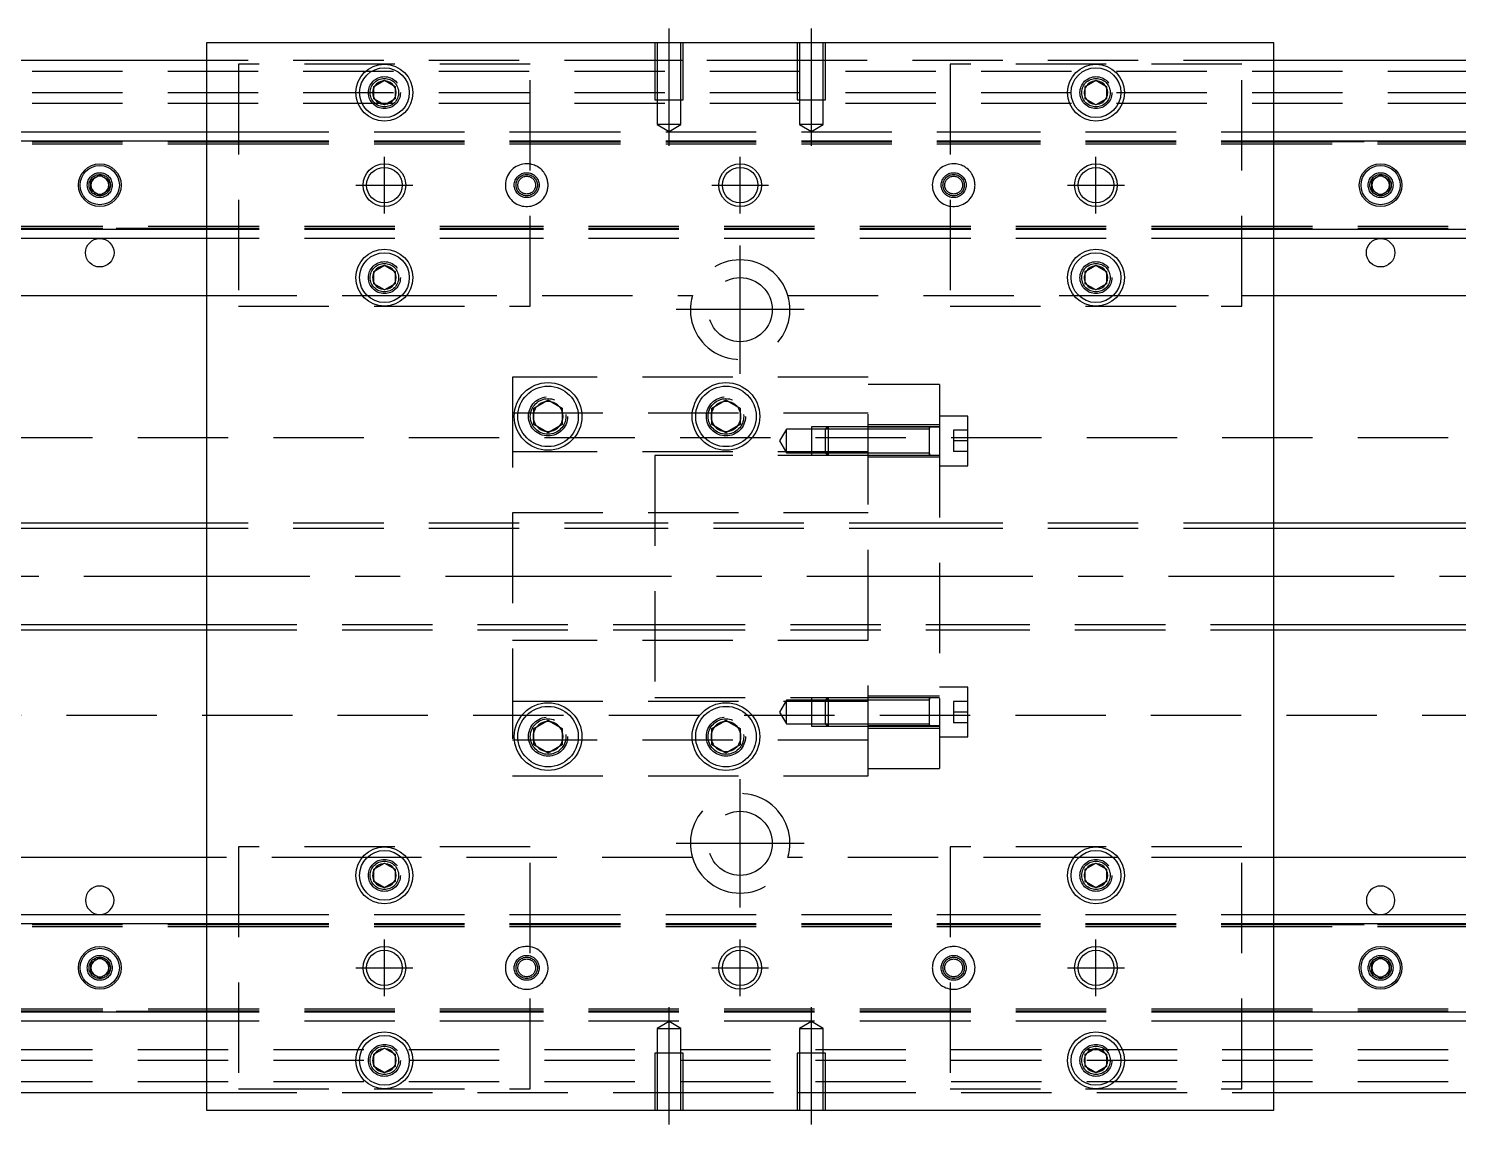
# Model space of a CAD drawing. Extents: x -11 to 782, y -255 to 77.
# Drawn here: x 190 to 390.9, y -77 to 77 of the extents above; entities that cross this region are included whole.
import ezdxf

# ---------------------------------------------------------------- set-up
doc = ezdxf.new("R2010")
doc.units = 0
doc.linetypes.add('CENTER', pattern=[50.8, 31.75, -6.35, 6.35, -6.35])
doc.linetypes.add('DASHED', pattern=[19.05, 12.7, -6.35])
doc.layers.get('0').update_dxf_attribs({"linetype": 'CONTINUOUS'})
doc.layers.add('CENTER', color=1, linetype='CENTER')

msp = doc.modelspace()

# ---------------------------------------------------------------- linework, layer by layer
at = {"color": 7, "linetype": 'CONTINUOUS'}
for p, q in [((365, 75), (215, 75)), ((215, 75), (215, -75)), ((365, -75), (365, 75)), ((215, 72.5), (0, 72.5)), ((580, 72.5), (365, 72.5)), ((238.5, 68.866026), (240, 69.73205)), ((238.5, 67.133974), (238.5, 68.866026)), ((240, 69.73205), (241.5, 68.866026)), ((241.5, 68.866026), (241.5, 67.133974)), ((338.5, 68.866026), (340, 69.73205)), ((338.5, 67.133974), (338.5, 68.866026)), ((340, 69.73205), (341.5, 68.866026)), ((341.5, 68.866026), (341.5, 67.133974)), ((240, 66.26795), (238.5, 67.133974)), ((241.5, 67.133974), (240, 66.26795)), ((340, 66.26795), (338.5, 67.133974)), ((341.5, 67.133974), (340, 66.26795)), ((0, 62.5), (215, 62.5)), ((365, 62.5), (580, 62.5)), ((0, 61.247728), (215, 61.247728)), ((365, 61.247728), (580, 61.247728)), ((198.75, 55.721688), (200, 56.443376)), ((200, 56.443376), (201.25, 55.721688)), ((378.75, 55.721688), (380, 56.443376)), ((380, 56.443376), (381.25, 55.721688)), ((198.75, 54.278312), (198.75, 55.721688)), ((200, 53.556624), (198.75, 54.278312)), ((201.25, 54.278312), (200, 53.556624)), ((201.25, 55.721688), (201.25, 54.278312)), ((378.75, 54.278312), (378.75, 55.721688)), ((380, 53.556624), (378.75, 54.278312)), ((381.25, 54.278312), (380, 53.556624)), ((381.25, 55.721688), (381.25, 54.278312)), ((215, 48.752272), (0, 48.752272)), ((580, 48.752272), (365, 48.752272)), ((215, 47.5), (0, 47.5)), ((580, 47.5), (365, 47.5)), ((238.5, 42.866026), (240, 43.73205)), ((238.5, 41.133974), (238.5, 42.866026)), ((240, 43.73205), (241.5, 42.866026)), ((241.5, 42.866026), (241.5, 41.133974)), ((338.5, 42.866026), (340, 43.73205)), ((338.5, 41.133974), (338.5, 42.866026)), ((340, 43.73205), (341.5, 42.866026)), ((341.5, 42.866026), (341.5, 41.133974)), ((240, 40.26795), (238.5, 41.133974)), ((241.5, 41.133974), (240, 40.26795)), ((340, 40.26795), (338.5, 41.133974)), ((341.5, 41.133974), (340, 40.26795)), ((176.708204, 39.5), (215, 39.5)), ((365, 39.5), (403.291796, 39.5)), ((261, 23.6547), (263, 24.809402)), ((263, 24.809402), (265, 23.6547)), ((286, 23.6547), (288, 24.809402)), ((288, 24.809402), (290, 23.6547)), ((261, 21.3453), (261, 23.6547)), ((265, 23.6547), (265, 21.3453)), ((286, 21.3453), (286, 23.6547)), ((290, 23.6547), (290, 21.3453)), ((263, 20.190598), (261, 21.3453)), ((265, 21.3453), (263, 20.190598)), ((288, 20.190598), (286, 21.3453)), ((290, 21.3453), (288, 20.190598)), ((308, 20.702558), (302, 20.702558)), ((302, 17.402558), (308, 17.402558)), ((215, 7.5), (40.5, 7.5)), ((530, 7.5), (365, 7.5)), ((40.5, -7.5), (215, -7.5)), ((365, -7.5), (530, -7.5)), ((308, -17.402558), (302, -17.402558)), ((261, -21.3453), (263, -20.190598)), ((261, -23.6547), (261, -21.3453)), ((263, -20.190598), (265, -21.3453)), ((265, -21.3453), (265, -23.6547)), ((286, -21.3453), (288, -20.190598)), ((286, -23.6547), (286, -21.3453)), ((288, -20.190598), (290, -21.3453)), ((290, -21.3453), (290, -23.6547)), ((302, -20.702558), (308, -20.702558)), ((263, -24.809402), (261, -23.6547)), ((265, -23.6547), (263, -24.809402)), ((288, -24.809402), (286, -23.6547)), ((290, -23.6547), (288, -24.809402)), ((215, -39.5), (176.708204, -39.5)), ((403.291796, -39.5), (365, -39.5)), ((238.5, -41.133974), (240, -40.26795)), ((238.5, -42.866026), (238.5, -41.133974)), ((240, -40.26795), (241.5, -41.133974)), ((241.5, -41.133974), (241.5, -42.866026)), ((338.5, -41.133974), (340, -40.26795)), ((338.5, -42.866026), (338.5, -41.133974)), ((340, -40.26795), (341.5, -41.133974)), ((341.5, -41.133974), (341.5, -42.866026)), ((240, -43.73205), (238.5, -42.866026)), ((241.5, -42.866026), (240, -43.73205)), ((340, -43.73205), (338.5, -42.866026)), ((341.5, -42.866026), (340, -43.73205)), ((0, -47.5), (215, -47.5)), ((365, -47.5), (580, -47.5)), ((0, -48.752272), (215, -48.752272)), ((365, -48.752272), (580, -48.752272)), ((198.75, -54.278312), (200, -53.556624)), ((200, -53.556624), (201.25, -54.278312)), ((378.75, -54.278312), (380, -53.556624)), ((380, -53.556624), (381.25, -54.278312)), ((198.75, -55.721688), (198.75, -54.278312)), ((200, -56.443376), (198.75, -55.721688)), ((201.25, -55.721688), (200, -56.443376)), ((201.25, -54.278312), (201.25, -55.721688)), ((378.75, -55.721688), (378.75, -54.278312)), ((380, -56.443376), (378.75, -55.721688)), ((381.25, -55.721688), (380, -56.443376)), ((381.25, -54.278312), (381.25, -55.721688)), ((215, -61.247728), (0, -61.247728)), ((580, -61.247728), (365, -61.247728)), ((215, -62.5), (0, -62.5)), ((580, -62.5), (365, -62.5)), ((238.5, -67.133974), (240, -66.26795)), ((240, -66.26795), (241.5, -67.133974)), ((338.5, -67.133974), (340, -66.26795)), ((340, -66.26795), (341.5, -67.133974)), ((238.5, -68.866026), (238.5, -67.133974)), ((241.5, -67.133974), (241.5, -68.866026)), ((338.5, -68.866026), (338.5, -67.133974)), ((341.5, -67.133974), (341.5, -68.866026)), ((240, -69.73205), (238.5, -68.866026)), ((241.5, -68.866026), (240, -69.73205)), ((340, -69.73205), (338.5, -68.866026)), ((341.5, -68.866026), (340, -69.73205)), ((0, -72.5), (215, -72.5)), ((365, -72.5), (580, -72.5)), ((215, -75), (365, -75))]:
    msp.add_line(p, q, dxfattribs=at)
at = {"color": 3, "linetype": 'DASHED'}
for p, q in [((278.000006, 75), (278.000006, 67)), ((278.35, 75), (278.35, 67)), ((281.65, 67), (281.65, 75)), ((281.999994, 67), (281.999994, 75)), ((298.000006, 75), (298.000006, 67)), ((298.35, 75), (298.35, 67)), ((301.65, 67), (301.65, 75)), ((301.999994, 67), (301.999994, 75)), ((278.000006, 72.5), (215, 72.5)), ((281.999994, 72.5), (278.000006, 72.5)), ((298.000006, 72.5), (281.999994, 72.5)), ((301.999994, 72.5), (298.000006, 72.5)), ((365, 72.5), (301.999994, 72.5)), ((0, 71), (580, 71)), ((219.5, 72), (219.5, 38)), ((260.5, 72), (219.5, 72)), ((260.5, 38), (260.5, 72)), ((319.5, 72), (319.5, 38)), ((360.5, 72), (319.5, 72)), ((360.5, 38), (360.5, 72)), ((241.973226, 68.326156), (242, 68)), ((341.973226, 68.326156), (342, 68)), ((0, 68), (580, 68)), ((0, 66.5), (580, 66.5)), ((278.000006, 67), (281.999994, 67)), ((278.35, 67), (278.35, 63.5)), ((281.65, 63.5), (281.65, 67)), ((298.000006, 67), (301.999994, 67)), ((298.35, 67), (298.35, 63.5)), ((301.65, 63.5), (301.65, 67)), ((215, 62.5), (219.5, 62.5)), ((219.5, 62.5), (260.5, 62.5)), ((260.5, 62.5), (319.5, 62.5)), ((281.65, 63.5), (278.35, 63.5)), ((278.35, 63.5), (280, 62.547372)), ((280, 62.547372), (281.65, 63.5)), ((301.65, 63.5), (298.35, 63.5)), ((298.35, 63.5), (300, 62.547372)), ((300, 62.547372), (301.65, 63.5)), ((319.5, 62.5), (360.5, 62.5)), ((360.5, 62.5), (365, 62.5)), ((0, 61.1147), (215, 61.1147)), ((0, 61.1), (219.5, 61.1)), ((0, 60.8), (219.5, 60.8)), ((215, 61.247728), (219.5, 61.247728)), ((215, 61.1147), (219.5, 61.1147)), ((219.5, 61.247728), (260.5, 61.247728)), ((219.5, 61.1147), (260.5, 61.1147)), ((219.5, 61.1), (260.5, 61.1)), ((219.5, 60.8), (260.5, 60.8)), ((260.5, 61.247728), (319.5, 61.247728)), ((260.5, 61.1147), (319.5, 61.1147)), ((260.5, 61.1), (319.5, 61.1)), ((260.5, 60.8), (319.5, 60.8)), ((319.5, 61.247728), (360.5, 61.247728)), ((319.5, 61.1147), (360.5, 61.1147)), ((319.5, 61.1), (360.5, 61.1)), ((319.5, 60.8), (360.5, 60.8)), ((360.5, 61.247728), (365, 61.247728)), ((360.5, 61.1147), (365, 61.1147)), ((360.5, 61.1), (580, 61.1)), ((360.5, 60.8), (580, 60.8)), ((365, 61.1147), (580, 61.1147)), ((198.5, 55), (198.52041, 55.24661)), ((378.5, 55), (378.52041, 55.24661)), ((219.5, 49.2), (0, 49.2)), ((219.5, 48.9), (0, 48.9)), ((215, 48.8853), (0, 48.8853)), ((219.5, 48.8853), (215, 48.8853)), ((219.5, 48.752272), (215, 48.752272)), ((260.5, 49.2), (219.5, 49.2)), ((260.5, 48.9), (219.5, 48.9)), ((260.5, 48.8853), (219.5, 48.8853)), ((260.5, 48.752272), (219.5, 48.752272)), ((319.5, 49.2), (260.5, 49.2)), ((319.5, 48.9), (260.5, 48.9)), ((319.5, 48.8853), (260.5, 48.8853)), ((319.5, 48.752272), (260.5, 48.752272)), ((360.5, 49.2), (319.5, 49.2)), ((360.5, 48.9), (319.5, 48.9)), ((360.5, 48.8853), (319.5, 48.8853)), ((360.5, 48.752272), (319.5, 48.752272)), ((580, 49.2), (360.5, 49.2)), ((580, 48.9), (360.5, 48.9)), ((365, 48.8853), (360.5, 48.8853)), ((365, 48.752272), (360.5, 48.752272)), ((580, 48.8853), (365, 48.8853)), ((219.5, 47.5), (215, 47.5)), ((260.5, 47.5), (219.5, 47.5)), ((319.5, 47.5), (260.5, 47.5)), ((360.5, 47.5), (319.5, 47.5)), ((365, 47.5), (360.5, 47.5)), ((241.973226, 42.326156), (242, 42)), ((338, 42), (338.030168, 42.346066)), ((215, 39.5), (236.877502, 39.5)), ((236.877502, 39.5), (237.55051, 39.5)), ((237.55051, 39.5), (242.44949, 39.5)), ((242.44949, 39.5), (243.122498, 39.5)), ((243.122498, 39.5), (283.291796, 39.5)), ((296.708204, 39.5), (336.877502, 39.5)), ((336.877502, 39.5), (337.55051, 39.5)), ((337.55051, 39.5), (342.44949, 39.5)), ((342.44949, 39.5), (343.122498, 39.5)), ((343.122498, 39.5), (360.5, 39.5)), ((360.5, 39.5), (365, 39.5)), ((219.5, 38), (260.5, 38)), ((319.5, 38), (360.5, 38)), ((258, 28), (258, -28)), ((308, 28), (258, 28)), ((308, -28), (308, 28)), ((318, 27), (308, 27)), ((318, 27), (318, 20.976176)), ((258, 23), (308, 23)), ((265.483582, 22.786038), (265.5, 22.5)), ((290.483582, 22.786038), (290.5, 22.5)), ((322, 22.552558), (318, 22.552558)), ((322, 15.552558), (322, 22.552558)), ((296.5, 20.702558), (295.547372, 19.052558)), ((296.5, 17.402558), (296.5, 20.702558)), ((300, 20.702558), (296.5, 20.702558)), ((300, 21.052554), (300, 17.052564)), ((302.35, 21.052554), (300, 21.052554)), ((302, 20.702558), (300, 20.702558)), ((302.35, 21.052558), (302, 20.702558)), ((302, 17.402558), (302, 20.702558)), ((308, 20.702558), (302, 20.702558)), ((302.35, 21.052558), (302.35, 17.052558)), ((308, 21.052554), (302.35, 21.052554)), ((318, 21.302558), (308, 21.302558)), ((316.605, 21.052558), (308, 21.052556)), ((318, 20.976176), (308, 20.976176)), ((316.6, 20.702558), (308, 20.702558)), ((318, 21.052558), (316.595, 21.052558)), ((316.6, 17.052554), (316.6, 21.052564)), ((316.6, 17.052554), (316.6, 21.052564)), ((316.6, 20.702558), (316.6, 21.052564)), ((316.6, 20.836098), (316.6, 21.052558)), ((316.6, 21.052558), (316.6, 20.835892)), ((316.6, 17.26902), (316.6, 20.836098)), ((316.6, 17.402558), (316.6, 20.702558)), ((318, 20.976176), (318, -20.976176)), ((320, 20.552558), (320, 19.052558)), ((322, 20.552558), (320, 20.552558)), ((580, 19.5), (61.969694, 19.5)), ((295.547372, 19.052558), (296.5, 17.402558)), ((322, 19.052558), (320, 19.052558)), ((320, 19.052558), (320, 17.552558)), ((308, 17.5), (258, 17.5)), ((278, 17), (278, -17)), ((308, 17), (278, 17)), ((296.5, 17.402558), (300, 17.402558)), ((300, 17.402558), (302, 17.402558)), ((300, 17.052564), (302.35, 17.052564)), ((302, 17.402558), (302.35, 17.052558)), ((302, 17.402558), (308, 17.402558)), ((302.35, 17.052564), (308, 17.052564)), ((308, 17.402558), (316.6, 17.402558)), ((308, 17.052562), (316.605, 17.052558)), ((308, 16.802558), (318, 16.802558)), ((316.595, 17.052558), (318, 17.052558)), ((316.6, 17.052554), (316.6, 17.402558)), ((316.6, 17.269268), (316.6, 17.052558)), ((316.6, 17.052558), (316.6, 17.26902)), ((322, 17.552558), (320, 17.552558)), ((318, 15.552558), (322, 15.552558)), ((258, 9), (308, 9)), ((278, 7.5), (215, 7.5)), ((278, 6.75), (215, 6.75)), ((318, 7.5), (278, 7.5)), ((318, 6.75), (278, 6.75)), ((365, 7.5), (318, 7.5)), ((365, 6.75), (318, 6.75)), ((215, -6.75), (278, -6.75)), ((215, -7.5), (278, -7.5)), ((278, -6.75), (318, -6.75)), ((278, -7.5), (318, -7.5)), ((318, -6.75), (365, -6.75)), ((318, -7.5), (365, -7.5)), ((308, -9), (258, -9)), ((322, -15.552558), (318, -15.552558)), ((322, -22.552558), (322, -15.552558)), ((258, -17.5), (308, -17.5)), ((278, -17), (308, -17)), ((296.5, -17.402558), (295.547372, -19.052558)), ((296.5, -20.702558), (296.5, -17.402558)), ((300, -17.402558), (296.5, -17.402558)), ((300, -17.052564), (300, -21.052554)), ((302.35, -17.052564), (300, -17.052564)), ((302, -17.402558), (300, -17.402558)), ((302.35, -17.052558), (302, -17.402558)), ((302, -20.702558), (302, -17.402558)), ((308, -17.402558), (302, -17.402558)), ((302.35, -17.052558), (302.35, -21.052558)), ((308, -17.052564), (302.35, -17.052564)), ((318, -16.802558), (308, -16.802558)), ((316.605, -17.052558), (308, -17.052562)), ((316.6, -17.402558), (308, -17.402558)), ((318, -17.052558), (316.595, -17.052558)), ((316.6, -21.052564), (316.6, -17.052554)), ((316.6, -17.402558), (316.6, -17.052554)), ((316.6, -17.26902), (316.6, -17.052558)), ((316.6, -17.052558), (316.6, -17.269226)), ((316.6, -20.836098), (316.6, -17.26902)), ((316.6, -20.702558), (316.6, -17.402558)), ((320, -17.552558), (320, -19.052558)), ((322, -17.552558), (320, -17.552558)), ((61.969694, -19.5), (580, -19.5)), ((295.547372, -19.052558), (296.5, -20.702558)), ((322, -19.052558), (320, -19.052558)), ((320, -19.052558), (320, -20.552558)), ((296.5, -20.702558), (300, -20.702558)), ((300, -20.702558), (302, -20.702558)), ((300, -21.052554), (302.35, -21.052554)), ((302, -20.702558), (302.35, -21.052558)), ((302, -20.702558), (308, -20.702558)), ((302.35, -21.052554), (308, -21.052554)), ((308, -20.702558), (316.6, -20.702558)), ((318, -20.976176), (308, -20.976176)), ((318, -20.976176), (308, -20.976176)), ((308, -21.052556), (316.605, -21.052558)), ((308, -21.302558), (318, -21.302558)), ((316.595, -21.052558), (318, -21.052558)), ((316.6, -21.052564), (316.6, -20.702558)), ((316.6, -20.83585), (316.6, -21.052558)), ((316.6, -21.052558), (316.6, -20.836098)), ((318, -20.976176), (318, -27)), ((322, -20.552558), (320, -20.552558)), ((308, -23), (258, -23)), ((265.483582, -22.213962), (265.5, -22.5)), ((290.483582, -22.213962), (290.5, -22.5)), ((318, -22.552558), (322, -22.552558)), ((258, -28), (308, -28)), ((308, -27), (318, -27)), ((219.5, -38), (219.5, -72)), ((260.5, -38), (219.5, -38)), ((260.5, -72), (260.5, -38)), ((360.5, -38), (319.5, -38)), ((319.5, -38), (319.5, -72)), ((360.5, -72), (360.5, -38)), ((236.877502, -39.5), (215, -39.5)), ((237.55051, -39.5), (236.877502, -39.5)), ((242.44949, -39.5), (237.55051, -39.5)), ((243.122498, -39.5), (242.44949, -39.5)), ((283.291796, -39.5), (243.122498, -39.5)), ((336.877502, -39.5), (296.708204, -39.5)), ((337.55051, -39.5), (336.877502, -39.5)), ((342.44949, -39.5), (337.55051, -39.5)), ((343.122498, -39.5), (342.44949, -39.5)), ((360.5, -39.5), (343.122498, -39.5)), ((365, -39.5), (360.5, -39.5)), ((241.973226, -41.673844), (242, -42)), ((341.973226, -41.673844), (342, -42)), ((215, -47.5), (219.5, -47.5)), ((219.5, -47.5), (260.5, -47.5)), ((260.5, -47.5), (319.5, -47.5)), ((319.5, -47.5), (360.5, -47.5)), ((360.5, -47.5), (365, -47.5)), ((0, -48.8853), (215, -48.8853)), ((0, -48.9), (219.5, -48.9)), ((0, -49.2), (219.5, -49.2)), ((215, -48.752272), (219.5, -48.752272)), ((215, -48.8853), (219.5, -48.8853)), ((219.5, -48.752272), (260.5, -48.752272)), ((219.5, -48.8853), (260.5, -48.8853)), ((219.5, -48.9), (260.5, -48.9)), ((219.5, -49.2), (260.5, -49.2)), ((260.5, -48.752272), (319.5, -48.752272)), ((260.5, -48.8853), (319.5, -48.8853)), ((260.5, -48.9), (319.5, -48.9)), ((260.5, -49.2), (319.5, -49.2)), ((319.5, -48.752272), (360.5, -48.752272)), ((319.5, -48.8853), (360.5, -48.8853)), ((319.5, -48.9), (360.5, -48.9)), ((319.5, -49.2), (360.5, -49.2)), ((360.5, -48.752272), (365, -48.752272)), ((360.5, -48.8853), (365, -48.8853)), ((360.5, -48.9), (580, -48.9)), ((360.5, -49.2), (580, -49.2)), ((365, -48.8853), (580, -48.8853)), ((198.5, -55), (198.52041, -54.75339)), ((378.5, -55), (378.52041, -54.75339)), ((219.5, -60.8), (0, -60.8)), ((219.5, -61.1), (0, -61.1)), ((215, -61.1147), (0, -61.1147)), ((219.5, -61.1147), (215, -61.1147)), ((219.5, -61.247728), (215, -61.247728)), ((260.5, -60.8), (219.5, -60.8)), ((260.5, -61.1), (219.5, -61.1)), ((260.5, -61.1147), (219.5, -61.1147)), ((260.5, -61.247728), (219.5, -61.247728)), ((319.5, -60.8), (260.5, -60.8)), ((319.5, -61.1), (260.5, -61.1)), ((319.5, -61.1147), (260.5, -61.1147)), ((319.5, -61.247728), (260.5, -61.247728)), ((360.5, -60.8), (319.5, -60.8)), ((360.5, -61.1), (319.5, -61.1)), ((360.5, -61.1147), (319.5, -61.1147)), ((360.5, -61.247728), (319.5, -61.247728)), ((580, -60.8), (360.5, -60.8)), ((580, -61.1), (360.5, -61.1)), ((365, -61.1147), (360.5, -61.1147)), ((365, -61.247728), (360.5, -61.247728)), ((580, -61.1147), (365, -61.1147)), ((219.5, -62.5), (215, -62.5)), ((260.5, -62.5), (219.5, -62.5)), ((319.5, -62.5), (260.5, -62.5)), ((280, -62.547372), (278.35, -63.5)), ((278.35, -63.5), (280, -63.5)), ((278.35, -63.5), (278.35, -67)), ((281.65, -63.5), (280, -62.547372)), ((280, -63.5), (281.65, -63.5)), ((281.65, -67), (281.65, -63.5)), ((300, -62.547372), (298.35, -63.5)), ((298.35, -63.5), (300, -63.5)), ((298.35, -63.5), (298.35, -67)), ((301.65, -63.5), (300, -62.547372)), ((300, -63.5), (301.65, -63.5)), ((301.65, -67), (301.65, -63.5)), ((360.5, -62.5), (319.5, -62.5)), ((365, -62.5), (360.5, -62.5)), ((580, -66.5), (0, -66.5)), ((580, -68), (0, -68)), ((241.973226, -67.673844), (242, -68)), ((281.999994, -67), (278.000006, -67)), ((278.000006, -67), (278.000006, -75)), ((278.35, -67), (278.35, -75)), ((281.65, -75), (281.65, -67)), ((281.999994, -75), (281.999994, -67)), ((301.999994, -67), (298.000006, -67)), ((298.000006, -67), (298.000006, -75)), ((298.35, -67), (298.35, -75)), ((301.65, -75), (301.65, -67)), ((301.999994, -75), (301.999994, -67)), ((341.973226, -67.673844), (342, -68)), ((580, -71), (0, -71)), ((219.5, -72), (260.5, -72)), ((319.5, -72), (360.5, -72)), ((215, -72.5), (278.000006, -72.5)), ((278.000006, -72.5), (281.999994, -72.5)), ((281.999994, -72.5), (298.000006, -72.5)), ((298.000006, -72.5), (301.999994, -72.5)), ((301.999994, -72.5), (365, -72.5))]:
    msp.add_line(p, q, dxfattribs=at)
at = {"color": 3, "linetype": 'CONTINUOUS'}
for p, q in [((215, 6.75), (40.5, 6.75)), ((530, 6.75), (365, 6.75)), ((40.5, -6.75), (215, -6.75)), ((365, -6.75), (530, -6.75))]:
    msp.add_line(p, q, dxfattribs=at)
at = {"color": 7, "linetype": 'CONTINUOUS'}
for centre, radius in [((240, 68), 4), ((240, 68), 3.5), ((340, 68), 4), ((340, 68), 3.5), ((200, 55), 3), ((200, 55), 2.75), ((240, 55), 2.5), ((290, 55), 3), ((290, 55), 2.5), ((340, 55), 2.5), ((380, 55), 3), ((380, 55), 2.75), ((200, 45.5), 2), ((380, 45.5), 2), ((240, 42), 4), ((240, 42), 3.5), ((340, 42), 4), ((340, 42), 3.5), ((263, 22.5), 4.75), ((263, 22.5), 4.25), ((288, 22.5), 4.75), ((288, 22.5), 4.25), ((263, -22.5), 4.75), ((288, -22.5), 4.75), ((263, -22.5), 4.25), ((288, -22.5), 4.25), ((240, -42), 4), ((340, -42), 4), ((240, -42), 3.5), ((340, -42), 3.5), ((200, -55), 3), ((290, -55), 3), ((380, -55), 3), ((200, -55), 2.75), ((240, -55), 2.5), ((290, -55), 2.5), ((340, -55), 2.5), ((380, -55), 2.75), ((240, -68), 4), ((340, -68), 4), ((240, -68), 3.5), ((340, -68), 3.5)]:
    msp.add_circle(centre, radius, dxfattribs=at)
at = {"color": 3, "linetype": 'DASHED'}
for centre, radius in [((240, 68), 2.25), ((240, 68), 2), ((340, 68), 2.25), ((340, 68), 2), ((200, 55), 1.75), ((200, 55), 1.5), ((260, 55), 1.75), ((260, 55), 1.5), ((320, 55), 1.75), ((320, 55), 1.5), ((380, 55), 1.75), ((380, 55), 1.5), ((260, 55), 1.25), ((320, 55), 1.25), ((240, 42), 2.25), ((340, 42), 2.25), ((240, 42), 2), ((340, 42), 2), ((290, 37.5), 4.5), ((263, 22.5), 2.75), ((263, 22.5), 2.5), ((288, 22.5), 2.75), ((288, 22.5), 2.5), ((263, -22.5), 2.75), ((263, -22.5), 2.5), ((288, -22.5), 2.75), ((288, -22.5), 2.5), ((290, -37.5), 4.5), ((240, -42), 2.25), ((240, -42), 2), ((340, -42), 2.25), ((340, -42), 2), ((200, -55), 1.75), ((200, -55), 1.5), ((260, -55), 1.75), ((260, -55), 1.5), ((260, -55), 1.25), ((320, -55), 1.75), ((320, -55), 1.5), ((320, -55), 1.25), ((380, -55), 1.75), ((380, -55), 1.5), ((240, -68), 2.25), ((240, -68), 2), ((340, -68), 2.25), ((340, -68), 2)]:
    msp.add_circle(centre, radius, dxfattribs=at)
at = {"color": 3, "linetype": 'CONTINUOUS'}
for centre in [(240, 55), (340, 55), (240, -55), (340, -55)]:
    msp.add_circle(centre, 3, dxfattribs=at)
at = {"color": 7, "linetype": 'CONTINUOUS'}
for centre, radius, start, end in [((240, 68), 1.65, 155.380023, 180), ((240, 68), 1.65, 144.619977, 155.380023), ((240, 68), 1.65, 95.380023, 144.619977), ((240, 68), 1.65, 84.619977, 95.380023), ((240, 68), 1.65, 35.380023, 84.619977), ((240, 68), 1.65, 24.619977, 35.380023), ((240, 68), 1.65, 335.380023, 24.619977), ((340, 68), 1.65, 155.380023, 180), ((340, 68), 1.65, 144.619977, 155.380023), ((340, 68), 1.65, 95.380023, 144.619977), ((340, 68), 1.65, 84.619977, 95.380023), ((340, 68), 1.65, 35.380023, 84.619977), ((340, 68), 1.65, 24.619977, 35.380023), ((340, 68), 1.65, 335.380023, 24.619977), ((240, 68), 1.65, 180, 204.619977), ((240, 68), 1.65, 204.619977, 215.380023), ((240, 68), 1.65, 215.380023, 264.619977), ((240, 68), 1.65, 264.619977, 275.380023), ((240, 68), 1.65, 275.380023, 324.619977), ((240, 68), 1.65, 324.619977, 335.380023), ((340, 68), 1.65, 180, 204.619977), ((340, 68), 1.65, 204.619977, 215.380023), ((340, 68), 1.65, 215.380023, 264.619977), ((340, 68), 1.65, 264.619977, 275.380023), ((340, 68), 1.65, 275.380023, 324.619977), ((340, 68), 1.65, 324.619977, 335.380023), ((200, 55), 1.25, 120, 180), ((200, 55), 1.25, 180, 240), ((200, 55), 1.25, 60, 120), ((200, 55), 1.25, 0, 60), ((200, 55), 1.25, 300, 0), ((380, 55), 1.25, 120, 180), ((380, 55), 1.25, 180, 240), ((380, 55), 1.25, 60, 120), ((380, 55), 1.25, 0, 60), ((380, 55), 1.25, 300, 0), ((200, 55), 1.25, 240, 300), ((380, 55), 1.25, 240, 300), ((240, 42), 1.65, 155.380023, 180), ((240, 42), 1.65, 144.619977, 155.380023), ((240, 42), 1.65, 95.380023, 144.619977), ((240, 42), 1.65, 84.619977, 95.380023), ((240, 42), 1.65, 35.380023, 84.619977), ((240, 42), 1.65, 24.619977, 35.380023), ((240, 42), 1.65, 335.380023, 24.619977), ((340, 42), 1.65, 155.380023, 180), ((340, 42), 1.65, 144.619977, 155.380023), ((340, 42), 1.65, 95.380023, 144.619977), ((340, 42), 1.65, 84.619977, 95.380023), ((340, 42), 1.65, 35.380023, 84.619977), ((340, 42), 1.65, 24.619977, 35.380023), ((340, 42), 1.65, 335.380023, 24.619977), ((240, 42), 1.65, 180, 204.619977), ((240, 42), 1.65, 204.619977, 215.380023), ((240, 42), 1.65, 215.380023, 264.619977), ((240, 42), 1.65, 264.619977, 275.380023), ((240, 42), 1.65, 275.380023, 324.619977), ((240, 42), 1.65, 324.619977, 335.380023), ((340, 42), 1.65, 180, 204.619977), ((340, 42), 1.65, 204.619977, 215.380023), ((340, 42), 1.65, 215.380023, 264.619977), ((340, 42), 1.65, 264.619977, 275.380023), ((340, 42), 1.65, 275.380023, 324.619977), ((340, 42), 1.65, 324.619977, 335.380023), ((263, 22.5), 2.1, 102.24721, 137.75279), ((263, 22.5), 2.1, 77.75279, 102.24721), ((263, 22.5), 2.1, 42.24721, 77.75279), ((288, 22.5), 2.1, 102.24721, 137.75279), ((288, 22.5), 2.1, 77.75279, 102.24721), ((288, 22.5), 2.1, 42.24721, 77.75279), ((263, 22.5), 2.1, 162.24721, 180), ((263, 22.5), 2.1, 180, 197.75279), ((263, 22.5), 2.1, 137.75279, 162.24721), ((263, 22.5), 2.1, 17.75279, 42.24721), ((263, 22.5), 2.1, 342.24721, 17.75279), ((288, 22.5), 2.1, 162.24721, 180), ((288, 22.5), 2.1, 180, 197.75279), ((288, 22.5), 2.1, 137.75279, 162.24721), ((288, 22.5), 2.1, 17.75279, 42.24721), ((288, 22.5), 2.1, 342.24721, 17.75279), ((263, 22.5), 2.1, 197.75279, 222.24721), ((263, 22.5), 2.1, 222.24721, 257.75279), ((263, 22.5), 2.1, 257.75279, 282.24721), ((263, 22.5), 2.1, 282.24721, 317.75279), ((263, 22.5), 2.1, 317.75279, 342.24721), ((288, 22.5), 2.1, 197.75279, 222.24721), ((288, 22.5), 2.1, 222.24721, 257.75279), ((288, 22.5), 2.1, 257.75279, 282.24721), ((288, 22.5), 2.1, 282.24721, 317.75279), ((288, 22.5), 2.1, 317.75279, 342.24721), ((263, -22.5), 2.1, 162.24721, 180), ((263, -22.5), 2.1, 137.75279, 162.24721), ((263, -22.5), 2.1, 102.24721, 137.75279), ((263, -22.5), 2.1, 77.75279, 102.24721), ((263, -22.5), 2.1, 42.24721, 77.75279), ((263, -22.5), 2.1, 17.75279, 42.24721), ((263, -22.5), 2.1, 342.24721, 17.75279), ((288, -22.5), 2.1, 162.24721, 180), ((288, -22.5), 2.1, 137.75279, 162.24721), ((288, -22.5), 2.1, 102.24721, 137.75279), ((288, -22.5), 2.1, 77.75279, 102.24721), ((288, -22.5), 2.1, 42.24721, 77.75279), ((288, -22.5), 2.1, 17.75279, 42.24721), ((288, -22.5), 2.1, 342.24721, 17.75279), ((263, -22.5), 2.1, 180, 197.75279), ((263, -22.5), 2.1, 197.75279, 222.24721), ((263, -22.5), 2.1, 222.24721, 257.75279), ((263, -22.5), 2.1, 282.24721, 317.75279), ((263, -22.5), 2.1, 317.75279, 342.24721), ((288, -22.5), 2.1, 180, 197.75279), ((288, -22.5), 2.1, 197.75279, 222.24721), ((288, -22.5), 2.1, 222.24721, 257.75279), ((288, -22.5), 2.1, 282.24721, 317.75279), ((288, -22.5), 2.1, 317.75279, 342.24721), ((263, -22.5), 2.1, 257.75279, 282.24721), ((288, -22.5), 2.1, 257.75279, 282.24721), ((240, -42), 1.65, 155.380023, 180), ((240, -42), 1.65, 180, 204.619977), ((240, -42), 1.65, 144.619977, 155.380023), ((240, -42), 1.65, 95.380023, 144.619977), ((240, -42), 1.65, 84.619977, 95.380023), ((240, -42), 1.65, 35.380023, 84.619977), ((240, -42), 1.65, 24.619977, 35.380023), ((240, -42), 1.65, 335.380023, 24.619977), ((340, -42), 1.65, 155.380023, 180), ((340, -42), 1.65, 180, 204.619977), ((340, -42), 1.65, 144.619977, 155.380023), ((340, -42), 1.65, 95.380023, 144.619977), ((340, -42), 1.65, 84.619977, 95.380023), ((340, -42), 1.65, 35.380023, 84.619977), ((340, -42), 1.65, 24.619977, 35.380023), ((340, -42), 1.65, 335.380023, 24.619977), ((200, -45.5), 2, 90, 270), ((200, -45.5), 2, 270, 90), ((240, -42), 1.65, 204.619977, 215.380023), ((240, -42), 1.65, 215.380023, 264.619977), ((240, -42), 1.65, 264.619977, 275.380023), ((240, -42), 1.65, 275.380023, 324.619977), ((240, -42), 1.65, 324.619977, 335.380023), ((340, -42), 1.65, 204.619977, 215.380023), ((340, -42), 1.65, 215.380023, 264.619977), ((340, -42), 1.65, 264.619977, 275.380023), ((340, -42), 1.65, 275.380023, 324.619977), ((340, -42), 1.65, 324.619977, 335.380023), ((380, -45.5), 2, 90, 270), ((380, -45.5), 2, 270, 90), ((200, -55), 1.25, 120, 180), ((200, -55), 1.25, 60, 120), ((200, -55), 1.25, 0, 60), ((380, -55), 1.25, 120, 180), ((380, -55), 1.25, 60, 120), ((380, -55), 1.25, 0, 60), ((200, -55), 1.25, 180, 240), ((200, -55), 1.25, 240, 300), ((200, -55), 1.25, 300, 0), ((380, -55), 1.25, 180, 240), ((380, -55), 1.25, 240, 300), ((380, -55), 1.25, 300, 0), ((240, -68), 1.65, 155.380023, 180), ((240, -68), 1.65, 180, 204.619977), ((240, -68), 1.65, 144.619977, 155.380023), ((240, -68), 1.65, 95.380023, 144.619977), ((240, -68), 1.65, 84.619977, 95.380023), ((240, -68), 1.65, 35.380023, 84.619977), ((240, -68), 1.65, 24.619977, 35.380023), ((240, -68), 1.65, 335.380023, 24.619977), ((340, -68), 1.65, 155.380023, 180), ((340, -68), 1.65, 180, 204.619977), ((340, -68), 1.65, 144.619977, 155.380023), ((340, -68), 1.65, 95.380023, 144.619977), ((340, -68), 1.65, 84.619977, 95.380023), ((340, -68), 1.65, 35.380023, 84.619977), ((340, -68), 1.65, 24.619977, 35.380023), ((340, -68), 1.65, 335.380023, 24.619977), ((240, -68), 1.65, 204.619977, 215.380023), ((240, -68), 1.65, 215.380023, 264.619977), ((240, -68), 1.65, 264.619977, 275.380023), ((240, -68), 1.65, 275.380023, 324.619977), ((240, -68), 1.65, 324.619977, 335.380023), ((340, -68), 1.65, 204.619977, 215.380023), ((340, -68), 1.65, 215.380023, 264.619977), ((340, -68), 1.65, 264.619977, 275.380023), ((340, -68), 1.65, 275.380023, 324.619977), ((340, -68), 1.65, 324.619977, 335.380023)]:
    msp.add_arc(centre, radius, start, end, dxfattribs=at)
at = {"color": 3, "linetype": 'DASHED'}
for centre, radius, start, end in [((260, 55), 3, 90, 326.44269), ((260, 55), 3, 33.55731, 90), ((260, 55), 3, 22.331645, 33.55731), ((320, 55), 3, 90, 326.44269), ((320, 55), 3, 33.55731, 90), ((320, 55), 3, 22.331645, 33.55731), ((260, 55), 3, 337.668355, 22.331645), ((320, 55), 3, 337.668355, 22.331645), ((260, 55), 3, 326.44269, 337.668355), ((320, 55), 3, 326.44269, 337.668355), ((290, 37.5), 7, 16.60155, 163.39845), ((290, 37.5), 7, 163.39845, 16.60155), ((290, -37.5), 7, 343.39845, 196.60155), ((290, -37.5), 7, 196.60155, 343.39845), ((260, -55), 3, 213.55731, 90), ((260, -55), 3, 90, 146.44269), ((320, -55), 3, 213.55731, 90), ((320, -55), 3, 90, 146.44269), ((260, -55), 3, 157.668355, 202.331645), ((260, -55), 3, 146.44269, 157.668355), ((320, -55), 3, 157.668355, 202.331645), ((320, -55), 3, 146.44269, 157.668355), ((260, -55), 3, 202.331645, 213.55731), ((320, -55), 3, 202.331645, 213.55731)]:
    msp.add_arc(centre, radius, start, end, dxfattribs=at)
at = {"layer": 'CENTER', "color": 1, "linetype": 'CENTER'}
for p, q in [((280, 60.547372), (280, 77)), ((300, 60.547372), (300, 77)), ((240, 51), (240, 59)), ((290, 51), (290, 59)), ((340, 51), (340, 59)), ((236, 55), (244, 55)), ((286, 55), (294, 55)), ((336, 55), (344, 55)), ((290, 28.5), (290, 46.5)), ((299, 37.5), (281, 37.5)), ((635.928927, 0), (-10.939157, 0)), ((290, -46.5), (290, -28.5)), ((299, -37.5), (281, -37.5)), ((240, -59), (240, -51)), ((290, -59), (290, -51)), ((340, -59), (340, -51)), ((236, -55), (244, -55)), ((286, -55), (294, -55)), ((336, -55), (344, -55)), ((280, -77), (280, -60.547372)), ((300, -77), (300, -60.547372))]:
    msp.add_line(p, q, dxfattribs=at)

doc.saveas('drawing.dxf')
